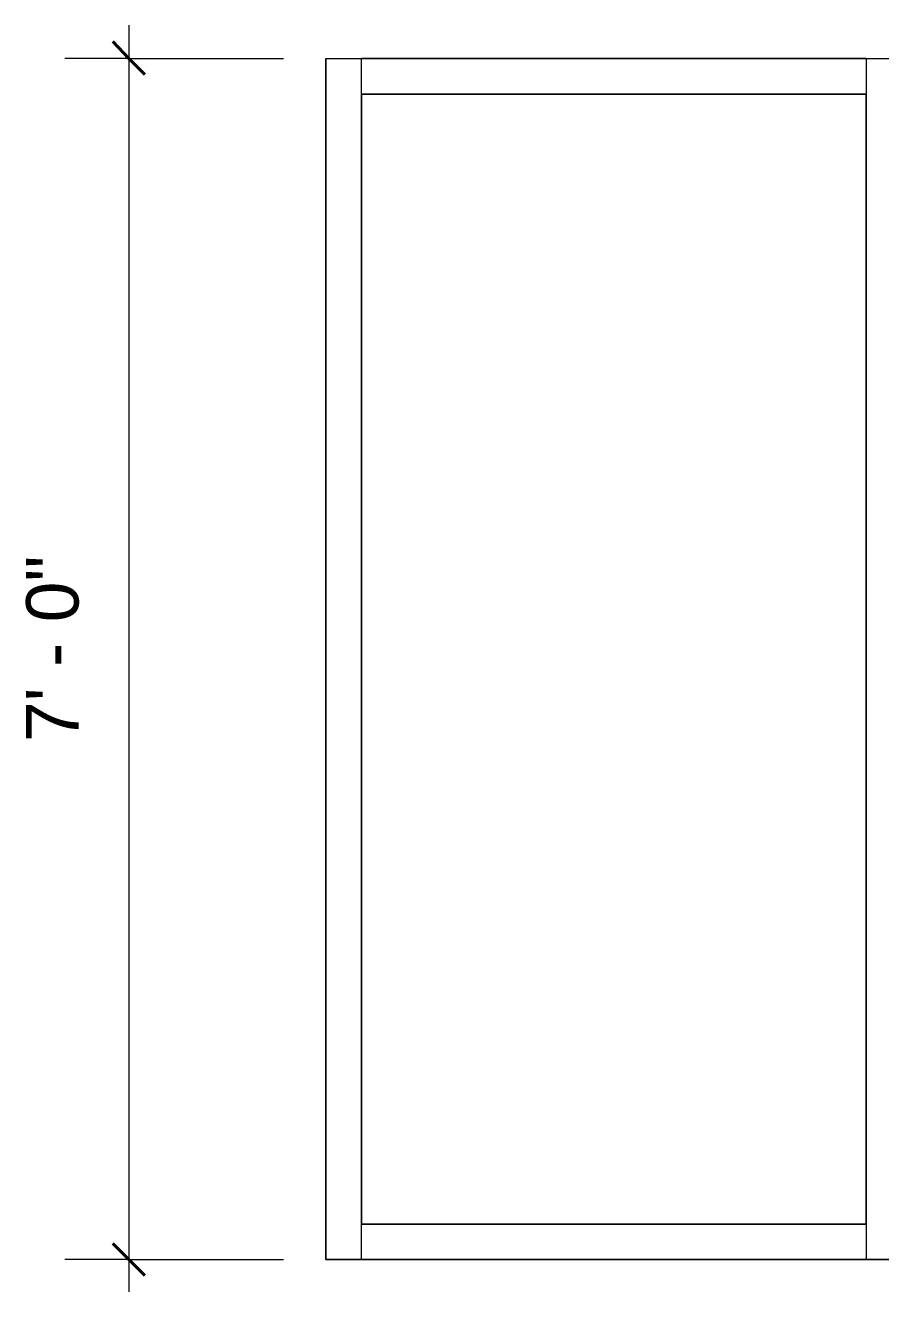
# Model space of a CAD drawing. Header units: inches. Extents: x -6061 to 13621, y -296 to 7483.
# Drawn here: x 12198.2 to 12258, y 124.2 to 212.7 of the extents above; entities that cross this region are included whole.
import ezdxf

# ---------------------------------------------------------------- set-up
doc = ezdxf.new("R2010")
doc.units = ezdxf.units.IN
doc.header["$MEASUREMENT"] = 0
doc.layers.get('0').update_dxf_attribs({"linetype": 'CONTINUOUS'})
doc.styles.add('Arial$001H0', font='arial.ttf')

msp = doc.modelspace()

# ---------------------------------------------------------------- linework, layer by layer
at = {"color": 7, "linetype": 'Continuous', "lineweight": 9, "true_color": 0x000007}
for p, q in [((12205.46207, 212.73854), (12205.46207, 124.15845)), ((12205.46207, 210.41591), (12200.977, 210.41591)), ((12205.46207, 210.41591), (12216.27429, 210.41591)), ((12219.23764, 210.41591), (12221.72044, 210.41591)), ((12219.23764, 210.41591), (12219.23764, 126.40098)), ((12221.72044, 126.40098), (12221.72044, 210.41591)), ((12221.72044, 207.93311), (12221.72044, 210.41591)), ((12257.04035, 210.41591), (12221.72044, 210.41591)), ((12257.04035, 210.41591), (12257.04035, 207.93311)), ((12257.04035, 210.41591), (12259.52316, 210.41591)), ((12257.04035, 210.41591), (12257.04035, 126.40098)), ((12257.04035, 207.93311), (12221.72044, 207.93311)), ((12221.72044, 207.93311), (12221.72044, 128.88379)), ((12221.72044, 207.93311), (12257.04035, 207.93311)), ((12257.04035, 128.88379), (12257.04035, 207.93311)), ((12221.72044, 128.88379), (12257.04035, 128.88379)), ((12221.72044, 126.40098), (12221.72044, 128.88379)), ((12257.04035, 128.88379), (12221.72044, 128.88379)), ((12257.04035, 128.88379), (12257.04035, 126.40098)), ((12205.46207, 126.40098), (12200.977, 126.40098)), ((12205.46207, 126.40098), (12216.27429, 126.40098)), ((12219.23764, 126.40098), (12221.72044, 126.40098)), ((12221.72044, 126.40098), (12219.23764, 126.40098)), ((12221.72044, 126.40098), (12257.04035, 126.40098)), ((12257.04035, 126.40098), (12221.72044, 126.40098)), ((12259.52316, 126.40098), (12257.04035, 126.40098)), ((12257.04035, 126.40098), (12259.52316, 126.40098))]:
    msp.add_line(p, q, dxfattribs=at)
at = {"color": 7, "linetype": 'Continuous', "lineweight": 40, "true_color": 0x000007}
for p, q in [((12205.46207, 210.41591), (12204.34081, 211.61727)), ((12205.46207, 210.41591), (12206.58334, 209.29465)), ((12205.46207, 126.40098), (12204.34081, 127.52225)), ((12205.46207, 126.40098), (12206.58334, 125.27972))]:
    msp.add_line(p, q, dxfattribs=at)
at = {"color": 7, "linetype": 'Continuous', "lineweight": 18, "true_color": 0x000007}
for p, q in [((12219.23764, 126.40098), (12219.23764, 210.41591)), ((12219.23764, 210.41591), (12379.6589, 210.41591)), ((12219.23764, 126.40098), (12219.23764, 126.40098))]:
    msp.add_line(p, q, dxfattribs=at)

# ---------------------------------------------------------------- texts
at = {"color": 7, "true_color": 0x000007, "style": 'Arial$001H0'}
msp.add_text('7\' - 0"', height=3.667117, rotation=90, dxfattribs=at).set_placement((12201.93797, 162.60174))

doc.saveas('drawing.dxf')
